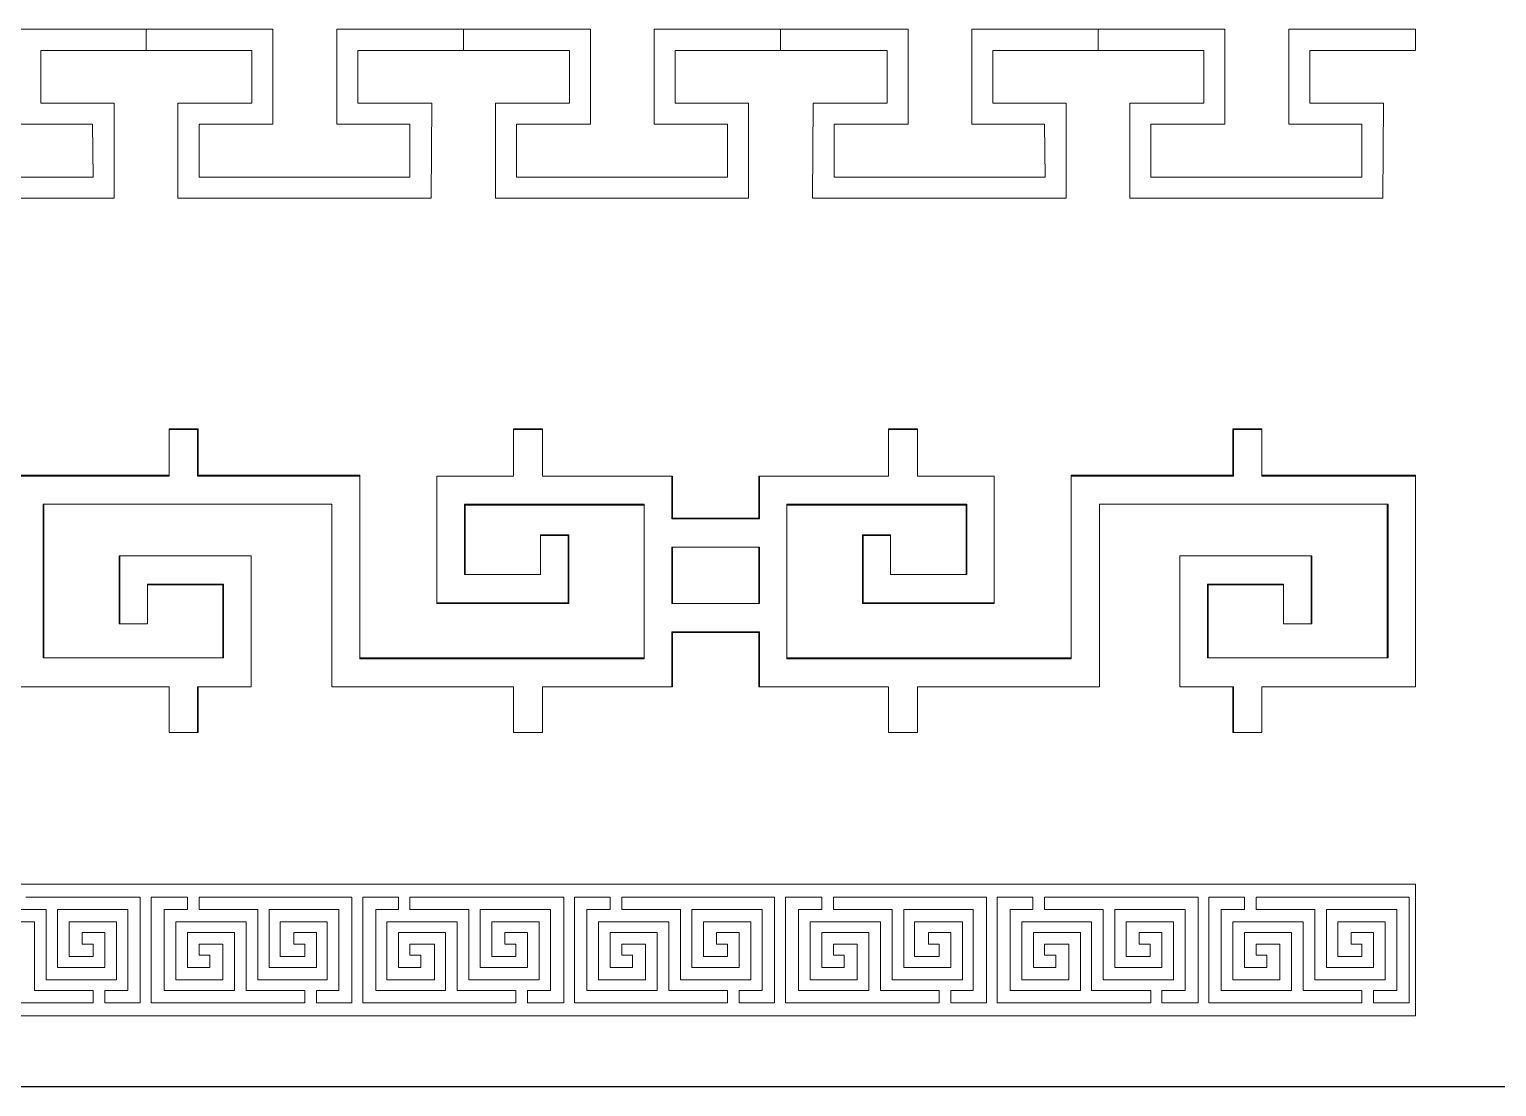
# Model space of a CAD drawing. Extents: x -66030 to 95157, y -13132 to 45879.
# Drawn here: x -48430 to -40525, y 16976 to 22674 of the extents above; entities that cross this region are included whole.
import ezdxf

# ---------------------------------------------------------------- set-up
doc = ezdxf.new("R2010")
doc.units = 0
doc.header["$LTSCALE"] = 100
doc.header["$MEASUREMENT"] = 0
doc.layers.get('0').update_dxf_attribs({"linetype": 'CONTINUOUS'})
doc.layers.add('3', color=11, linetype='CONTINUOUS')

msp = doc.modelspace()

# ---------------------------------------------------------------- linework, layer by layer
at = {"lineweight": 0}
for points in [[(-49512.4, 22674.3), (-48824.9, 22674.3), (-48824.9, 22162.6), (-49223.3, 22162.6), (-49223.3, 21877.4), (-48086.7, 21877.4), (-48090.6, 22162.6), (-48481.2, 22162.6), (-48481.2, 22674.3), (-47801.6, 22674.3), (-47801.6, 22561), (-48367.9, 22561), (-48367.9, 22275.9), (-47973.4, 22275.9), (-47973.4, 21764.2), (-49340.5, 21764.2), (-49336.6, 22275.9), (-48938.2, 22275.9), (-48938.2, 22561), (-49512.4, 22561), (-49512.4, 22674.3)], [(-47801.6, 22674.3), (-47118, 22674.3), (-47118, 22162.6), (-47516.4, 22162.6), (-47516.4, 21877.4), (-46379.8, 21877.4), (-46379.8, 22162.6), (-46774.3, 22162.6), (-46774.3, 22674.3), (-46090.8, 22674.3), (-46090.8, 22561), (-46661, 22561), (-46661, 22275.9), (-46262.6, 22275.9), (-46266.5, 21764.2), (-47629.7, 21764.2), (-47629.7, 22275.9), (-47231.3, 22275.9), (-47231.3, 22561), (-47801.6, 22561), (-47801.6, 22674.3)], [(-46090.8, 22674.3), (-45407.2, 22674.3), (-45407.2, 22162.6), (-45805.6, 22162.6), (-45805.6, 21877.4), (-44669, 21877.4), (-44669, 22162.6), (-45063.5, 22162.6), (-45063.5, 22674.3), (-44383.8, 22674.3), (-44383.8, 22561), (-44950.2, 22561), (-44950.2, 22275.9), (-44555.7, 22275.9), (-44555.7, 21764.2), (-45918.9, 21764.2), (-45918.9, 22275.9), (-45520.5, 22275.9), (-45520.5, 22561), (-46090.8, 22561), (-46090.8, 22674.3)], [(-44383.8, 22674.3), (-43696.4, 22674.3), (-43696.4, 22162.6), (-44094.8, 22162.6), (-44094.8, 21877.4), (-42958.2, 21877.4), (-42962.1, 22162.6), (-43352.7, 22162.6), (-43352.7, 22674.3), (-42673, 22674.3), (-42673, 22561), (-43239.4, 22561), (-43239.4, 22275.9), (-42844.9, 22275.9), (-42844.9, 21764.2), (-44212, 21764.2), (-44208.1, 22275.9), (-43809.7, 22275.9), (-43809.7, 22561), (-44383.8, 22561), (-44383.8, 22674.3)], [(-42673, 22674.3), (-41989.5, 22674.3), (-41989.5, 22162.6), (-42387.9, 22162.6), (-42387.9, 21877.4), (-41251.3, 21877.4), (-41251.3, 22162.6), (-41645.8, 22162.6), (-41645.8, 22674.3), (-40962.2, 22674.3), (-40962.2, 22561), (-41532.5, 22561), (-41532.5, 22275.9), (-41134.1, 22275.9), (-41138, 21764.2), (-42501.2, 21764.2), (-42501.2, 22275.9), (-42102.8, 22275.9), (-42102.8, 22561), (-42673, 22561), (-42673, 22674.3)], [(-47676.6, 20517), (-47676.6, 20517), (-47520.3, 20517), (-47520.3, 20520.9), (-47676.6, 20520.9), (-47676.6, 20517), (-47676.6, 20520.9), (-47676.6, 20520.9), (-47676.6, 20517)], [(-47676.6, 20267), (-47676.6, 20270.9), (-47676.6, 20517), (-47676.6, 20517), (-47676.6, 20270.9), (-47676.6, 20267), (-47676.6, 20267), (-47676.6, 20267), (-47676.6, 20270.9)], [(-47520.3, 20520.9), (-47524.2, 20517), (-47524.2, 20270.9), (-47520.3, 20270.9), (-47520.3, 20517), (-47520.3, 20520.9), (-47520.3, 20517), (-47520.3, 20520.9), (-47520.3, 20520.9)], [(-45821.2, 20517), (-45821.2, 20517), (-45665, 20517), (-45665, 20520.9), (-45821.2, 20520.9), (-45821.2, 20517), (-45821.2, 20520.9), (-45821.2, 20520.9), (-45821.2, 20517)], [(-45821.2, 20267), (-45821.2, 20267), (-45821.2, 20517), (-45821.2, 20517), (-45821.2, 20267), (-45821.2, 20267), (-45821.2, 20267), (-45821.2, 20267), (-45821.2, 20267)], [(-45665, 20520.9), (-45665, 20517), (-45665, 20267), (-45665, 20267), (-45665, 20517), (-45665, 20520.9), (-45665, 20517), (-45665, 20520.9), (-45665, 20520.9)], [(-43801.9, 20517), (-43801.9, 20517), (-43645.6, 20517), (-43645.6, 20520.9), (-43801.9, 20520.9), (-43801.9, 20517), (-43801.9, 20520.9), (-43801.9, 20520.9), (-43801.9, 20517)], [(-43801.9, 20267), (-43801.9, 20267), (-43801.9, 20517), (-43801.9, 20517), (-43801.9, 20267), (-43801.9, 20267), (-43801.9, 20267), (-43801.9, 20267), (-43801.9, 20267)], [(-43645.6, 20520.9), (-43645.6, 20517), (-43645.6, 20267), (-43645.6, 20267), (-43645.6, 20517), (-43645.6, 20520.9), (-43645.6, 20517), (-43645.6, 20520.9), (-43645.6, 20520.9)], [(-41946.5, 20517), (-41946.5, 20517), (-41790.3, 20517), (-41790.3, 20520.9), (-41946.5, 20520.9), (-41946.5, 20517), (-41946.5, 20520.9), (-41946.5, 20520.9), (-41946.5, 20517)], [(-41946.5, 20267), (-41942.6, 20270.9), (-41942.6, 20517), (-41946.5, 20517), (-41946.5, 20270.9), (-41946.5, 20267), (-41946.5, 20267), (-41942.6, 20267), (-41942.6, 20270.9)], [(-41790.3, 20520.9), (-41790.3, 20517), (-41790.3, 20270.9), (-41790.3, 20270.9), (-41790.3, 20517), (-41790.3, 20520.9), (-41790.3, 20517), (-41790.3, 20520.9), (-41790.3, 20520.9)], [(-48504.6, 20270.9), (-48504.6, 20267), (-47676.6, 20267), (-47676.6, 20270.9), (-48504.6, 20270.9), (-48504.6, 20270.9), (-48504.6, 20270.9), (-48504.6, 20270.9), (-48504.6, 20270.9)], [(-47524.2, 20270.9), (-47520.3, 20267), (-46649.3, 20267), (-46649.3, 20270.9), (-47520.3, 20270.9), (-47524.2, 20270.9), (-47524.2, 20270.9), (-47524.2, 20267), (-47520.3, 20267)], [(-46649.3, 20270.9), (-46649.3, 20270.9), (-46649.3, 19282.7), (-46649.3, 19282.7), (-46649.3, 20270.9), (-46649.3, 20270.9), (-46649.3, 20270.9), (-46649.3, 20270.9), (-46649.3, 20270.9)], [(-46235.3, 20267), (-46235.3, 20267), (-45821.2, 20267), (-45821.2, 20267), (-46235.3, 20267), (-46235.3, 20267), (-46235.3, 20267), (-46235.3, 20267), (-46235.3, 20267)], [(-46235.3, 19579.5), (-46235.3, 19579.5), (-46235.3, 20267), (-46235.3, 20267), (-46235.3, 19579.5), (-46235.3, 19579.5), (-46235.3, 19579.5), (-46235.3, 19579.5), (-46235.3, 19579.5)], [(-45665, 20267), (-45665, 20267), (-44965.8, 20267), (-44965.8, 20267), (-45665, 20267), (-45665, 20267), (-45665, 20267), (-45665, 20267), (-45665, 20267)], [(-44965.8, 20267), (-44969.7, 20267), (-44969.7, 20036.5), (-44965.8, 20036.5), (-44965.8, 20267), (-44965.8, 20267), (-44965.8, 20267), (-44965.8, 20267), (-44965.8, 20267)], [(-44501, 20267), (-44501, 20267), (-43801.9, 20267), (-43801.9, 20267), (-44501, 20267), (-44501, 20267), (-44501, 20267), (-44501, 20267), (-44501, 20267)], [(-44501, 20036.5), (-44497.1, 20036.5), (-44497.1, 20095.1), (-44497.1, 20149.8), (-44497.1, 20208.4), (-44497.1, 20267), (-44501, 20267), (-44501, 20208.4), (-44501, 20149.8), (-44501, 20095.1), (-44501, 20036.5), (-44501, 20040.5), (-44501, 20036.5), (-44497.1, 20036.5), (-44497.1, 20036.5)], [(-43645.6, 20267), (-43645.6, 20267), (-43231.6, 20267), (-43231.6, 20267), (-43645.6, 20267), (-43645.6, 20267), (-43645.6, 20267), (-43645.6, 20267), (-43645.6, 20267)], [(-43231.6, 20267), (-43231.6, 20267), (-43231.6, 19579.5), (-43231.6, 19579.5), (-43231.6, 20267), (-43231.6, 20267), (-43231.6, 20267), (-43231.6, 20267), (-43231.6, 20267)], [(-42817.6, 20270.9), (-42817.6, 20267), (-41946.5, 20267), (-41946.5, 20270.9), (-42817.6, 20270.9), (-42817.6, 20270.9), (-42817.6, 20270.9), (-42817.6, 20270.9), (-42817.6, 20270.9)], [(-42817.6, 19282.7), (-42817.6, 19282.7), (-42817.6, 20270.9), (-42817.6, 20270.9), (-42817.6, 19282.7), (-42817.6, 19282.7), (-42817.6, 19282.7), (-42817.6, 19282.7), (-42817.6, 19282.7)], [(-41790.3, 20270.9), (-41790.3, 20267), (-40962.2, 20267), (-40962.2, 20270.9), (-41790.3, 20270.9), (-41790.3, 20270.9), (-41790.3, 20270.9), (-41790.3, 20267), (-41790.3, 20267)], [(-40962.2, 20267), (-40962.2, 20270.9), (-40962.2, 20114.7), (-40962.2, 19974), (-40962.2, 19841.2), (-40962.2, 19708.4), (-40962.2, 19575.6), (-40962.2, 19438.9), (-40962.2, 19290.5), (-40962.2, 19130.4), (-40962.2, 19130.4), (-40962.2, 19290.5), (-40962.2, 19438.9), (-40962.2, 19575.6), (-40962.2, 19708.4), (-40962.2, 19841.2), (-40962.2, 19974), (-40962.2, 20114.7), (-40962.2, 20270.9), (-40962.2, 20270.9), (-40962.2, 20270.9), (-40962.2, 20270.9), (-40962.2, 20270.9)], [(-48352.3, 20114.7), (-48356.2, 20114.7), (-48356.2, 19286.6), (-48352.3, 19286.6), (-48352.3, 20114.7), (-48352.3, 20114.7), (-48352.3, 20114.7), (-48356.2, 20114.7), (-48356.2, 20114.7)], [(-46801.6, 20114.7), (-46801.6, 20114.7), (-48352.3, 20114.7), (-48352.3, 20114.7), (-46801.6, 20114.7), (-46801.6, 20114.7), (-46801.6, 20114.7), (-46801.6, 20114.7), (-46801.6, 20114.7)], [(-46801.6, 19130.4), (-46801.6, 19130.4), (-46801.6, 20114.7), (-46801.6, 20114.7), (-46801.6, 19130.4), (-46801.6, 19130.4), (-46801.6, 19130.4), (-46801.6, 19130.4), (-46801.6, 19130.4)], [(-46082.9, 20114.7), (-46086.8, 20110.8), (-46086.8, 19735.8), (-46082.9, 19735.8), (-46082.9, 20110.8), (-46082.9, 20114.7), (-46082.9, 20114.7), (-46086.8, 20114.7), (-46086.8, 20110.8)], [(-45118.2, 20110.8), (-45118.2, 20114.7), (-46082.9, 20114.7), (-46082.9, 20110.8), (-45118.2, 20110.8), (-45118.2, 20110.8), (-45118.2, 20110.8), (-45118.2, 20114.7), (-45118.2, 20114.7)], [(-45118.2, 19282.7), (-45118.2, 19282.7), (-45118.2, 20110.8), (-45118.2, 20110.8), (-45118.2, 19282.7), (-45118.2, 19282.7), (-45118.2, 19282.7), (-45118.2, 19282.7), (-45118.2, 19282.7)], [(-44348.7, 20114.7), (-44348.7, 20110.8), (-44348.7, 19282.7), (-44348.7, 19282.7), (-44348.7, 20110.8), (-44348.7, 20114.7), (-44348.7, 20114.7), (-44348.7, 20114.7), (-44348.7, 20110.8)], [(-43380, 20110.8), (-43383.9, 20114.7), (-44348.7, 20114.7), (-44348.7, 20110.8), (-43383.9, 20110.8), (-43380, 20110.8), (-43380, 20110.8), (-43380, 20114.7), (-43383.9, 20114.7)], [(-43383.9, 19735.8), (-43380, 19735.8), (-43380, 20110.8), (-43383.9, 20110.8), (-43383.9, 19735.8), (-43383.9, 19735.8), (-43383.9, 19735.8), (-43380, 19735.8), (-43380, 19735.8)], [(-42665.2, 20114.7), (-42665.2, 20114.7), (-42665.2, 19130.4), (-42665.2, 19130.4), (-42665.2, 20114.7), (-42665.2, 20114.7), (-42665.2, 20114.7), (-42665.2, 20114.7), (-42665.2, 20114.7)], [(-41110.6, 20114.7), (-41114.6, 20114.7), (-42665.2, 20114.7), (-42665.2, 20114.7), (-41114.6, 20114.7), (-41110.6, 20114.7), (-41110.6, 20114.7), (-41110.6, 20114.7), (-41114.6, 20114.7)], [(-41114.6, 19286.6), (-41110.6, 19286.6), (-41110.6, 20114.7), (-41114.6, 20114.7), (-41114.6, 19286.6), (-41114.6, 19286.6), (-41114.6, 19286.6), (-41110.6, 19286.6), (-41110.6, 19286.6)], [(-44969.7, 20036.5), (-44965.8, 20036.5), (-44501, 20036.5), (-44501, 20040.5), (-44965.8, 20040.5), (-44969.7, 20036.5), (-44969.7, 20036.5), (-44969.7, 20036.5), (-44965.8, 20036.5)], [(-45676.7, 19946.7), (-45676.7, 19946.7), (-45528.3, 19946.7), (-45528.3, 19950.6), (-45676.7, 19950.6), (-45676.7, 19946.7), (-45676.7, 19950.6), (-45676.7, 19950.6), (-45676.7, 19946.7)], [(-45676.7, 19735.8), (-45676.7, 19735.8), (-45676.7, 19946.7), (-45676.7, 19946.7), (-45676.7, 19735.8), (-45676.7, 19735.8), (-45676.7, 19735.8), (-45676.7, 19735.8), (-45676.7, 19735.8)], [(-45528.3, 19950.6), (-45528.3, 19946.7), (-45528.3, 19579.5), (-45524.4, 19579.5), (-45524.4, 19946.7), (-45528.3, 19950.6), (-45524.4, 19946.7), (-45524.4, 19950.6), (-45528.3, 19950.6)], [(-43942.5, 19946.7), (-43938.6, 19946.7), (-43790.1, 19946.7), (-43790.1, 19950.6), (-43938.6, 19950.6), (-43942.5, 19946.7), (-43938.6, 19950.6), (-43942.5, 19950.6), (-43942.5, 19946.7)], [(-43938.6, 19579.5), (-43938.6, 19579.5), (-43938.6, 19946.7), (-43942.5, 19946.7), (-43942.5, 19579.5), (-43938.6, 19579.5), (-43942.5, 19579.5), (-43942.5, 19579.5), (-43938.6, 19579.5)], [(-43790.1, 19950.6), (-43790.1, 19946.7), (-43790.1, 19735.8), (-43790.1, 19735.8), (-43790.1, 19946.7), (-43790.1, 19950.6), (-43790.1, 19946.7), (-43790.1, 19950.6), (-43790.1, 19950.6)], [(-44965.8, 19884.2), (-44969.7, 19884.2), (-44969.7, 19579.5), (-44965.8, 19579.5), (-44965.8, 19884.2), (-44965.8, 19884.2), (-44965.8, 19884.2), (-44969.7, 19884.2), (-44969.7, 19884.2)], [(-44497.1, 19884.2), (-44501, 19884.2), (-44965.8, 19884.2), (-44965.8, 19884.2), (-44501, 19884.2), (-44497.1, 19884.2), (-44497.1, 19884.2), (-44497.1, 19884.2), (-44501, 19884.2)], [(-44501, 19579.5), (-44497.1, 19579.5), (-44497.1, 19653.8), (-44497.1, 19731.9), (-44497.1, 19806.1), (-44497.1, 19884.2), (-44501, 19884.2), (-44501, 19806.1), (-44501, 19731.9), (-44501, 19653.8), (-44501, 19579.5), (-44501, 19579.5), (-44501, 19579.5), (-44497.1, 19579.5), (-44497.1, 19579.5)], [(-47946.1, 19837.3), (-47946.1, 19837.3), (-47235.2, 19837.3), (-47235.2, 19837.3), (-47946.1, 19837.3), (-47946.1, 19837.3), (-47946.1, 19837.3), (-47946.1, 19837.3), (-47946.1, 19837.3)], [(-47946.1, 19470.2), (-47942.2, 19470.2), (-47942.2, 19837.3), (-47946.1, 19837.3), (-47946.1, 19470.2), (-47946.1, 19470.2), (-47946.1, 19470.2), (-47946.1, 19470.2), (-47946.1, 19470.2)], [(-47235.2, 19837.3), (-47235.2, 19837.3), (-47235.2, 19130.4), (-47235.2, 19130.4), (-47235.2, 19837.3), (-47235.2, 19837.3), (-47235.2, 19837.3), (-47235.2, 19837.3), (-47235.2, 19837.3)], [(-42231.7, 19837.3), (-42231.7, 19837.3), (-41520.8, 19837.3), (-41520.8, 19837.3), (-42231.7, 19837.3), (-42231.7, 19837.3), (-42231.7, 19837.3), (-42231.7, 19837.3), (-42231.7, 19837.3)], [(-42231.7, 19130.4), (-42231.7, 19130.4), (-42231.7, 19837.3), (-42231.7, 19837.3), (-42231.7, 19130.4), (-42231.7, 19130.4), (-42231.7, 19130.4), (-42231.7, 19130.4), (-42231.7, 19130.4)], [(-41520.8, 19837.3), (-41524.7, 19837.3), (-41524.7, 19470.2), (-41520.8, 19470.2), (-41520.8, 19837.3), (-41520.8, 19837.3), (-41520.8, 19837.3), (-41520.8, 19837.3), (-41520.8, 19837.3)], [(-47793.8, 19685), (-47793.8, 19681.1), (-47793.8, 19470.2), (-47793.8, 19470.2), (-47793.8, 19681.1), (-47793.8, 19685), (-47793.8, 19685), (-47793.8, 19685), (-47793.8, 19681.1)], [(-47383.6, 19681.1), (-47387.5, 19685), (-47793.8, 19685), (-47793.8, 19681.1), (-47387.5, 19681.1), (-47383.6, 19681.1), (-47383.6, 19681.1), (-47383.6, 19685), (-47387.5, 19685)], [(-46086.8, 19735.8), (-46082.9, 19735.8), (-45676.7, 19735.8), (-45676.7, 19735.8), (-46082.9, 19735.8), (-46086.8, 19735.8), (-46086.8, 19735.8), (-46086.8, 19735.8), (-46082.9, 19735.8)], [(-43790.1, 19735.8), (-43790.1, 19735.8), (-43383.9, 19735.8), (-43383.9, 19735.8), (-43790.1, 19735.8), (-43790.1, 19735.8), (-43790.1, 19735.8), (-43790.1, 19735.8), (-43790.1, 19735.8)], [(-42079.3, 19685), (-42083.2, 19681.1), (-42083.2, 19286.6), (-42079.3, 19286.6), (-42079.3, 19681.1), (-42079.3, 19685), (-42079.3, 19685), (-42083.2, 19685), (-42083.2, 19681.1)], [(-41673.1, 19681.1), (-41673.1, 19685), (-42079.3, 19685), (-42079.3, 19681.1), (-41673.1, 19681.1), (-41673.1, 19681.1), (-41673.1, 19681.1), (-41673.1, 19685), (-41673.1, 19685)], [(-47387.5, 19286.6), (-47383.6, 19286.6), (-47383.6, 19681.1), (-47387.5, 19681.1), (-47387.5, 19286.6), (-47387.5, 19286.6), (-47387.5, 19286.6), (-47383.6, 19286.6), (-47383.6, 19286.6)], [(-41673.1, 19470.2), (-41673.1, 19470.2), (-41673.1, 19681.1), (-41673.1, 19681.1), (-41673.1, 19470.2), (-41673.1, 19470.2), (-41673.1, 19470.2), (-41673.1, 19470.2), (-41673.1, 19470.2)], [(-45524.4, 19579.5), (-45528.3, 19583.5), (-46235.3, 19583.5), (-46235.3, 19579.5), (-45528.3, 19579.5), (-45524.4, 19579.5), (-45528.3, 19579.5), (-45524.4, 19579.5), (-45524.4, 19579.5)], [(-44969.7, 19579.5), (-44965.8, 19579.5), (-44501, 19579.5), (-44501, 19579.5), (-44965.8, 19579.5), (-44969.7, 19579.5), (-44969.7, 19579.5), (-44969.7, 19579.5), (-44965.8, 19579.5)], [(-43231.6, 19579.5), (-43231.6, 19583.5), (-43938.6, 19583.5), (-43938.6, 19579.5), (-43231.6, 19579.5), (-43231.6, 19579.5), (-43231.6, 19579.5), (-43231.6, 19579.5), (-43231.6, 19579.5)], [(-47793.8, 19470.2), (-47793.8, 19470.2), (-47946.1, 19470.2), (-47946.1, 19470.2), (-47793.8, 19470.2), (-47793.8, 19470.2), (-47793.8, 19470.2), (-47793.8, 19470.2), (-47793.8, 19470.2)], [(-41520.8, 19470.2), (-41520.8, 19470.2), (-41673.1, 19470.2), (-41673.1, 19470.2), (-41520.8, 19470.2), (-41520.8, 19470.2), (-41520.8, 19470.2), (-41520.8, 19470.2), (-41520.8, 19470.2)], [(-44965.8, 19427.2), (-44969.7, 19423.3), (-44969.7, 19130.4), (-44965.8, 19130.4), (-44965.8, 19423.3), (-44965.8, 19427.2), (-44965.8, 19427.2), (-44969.7, 19427.2), (-44969.7, 19423.3)], [(-44497.1, 19423.3), (-44501, 19427.2), (-44965.8, 19427.2), (-44965.8, 19423.3), (-44501, 19423.3), (-44497.1, 19423.3), (-44497.1, 19423.3), (-44497.1, 19427.2), (-44501, 19427.2)], [(-44501, 19130.4), (-44497.1, 19130.4), (-44497.1, 19204.6), (-44497.1, 19282.7), (-44497.1, 19353), (-44497.1, 19423.3), (-44501, 19423.3), (-44501, 19353), (-44501, 19282.7), (-44501, 19204.6), (-44501, 19130.4), (-44501, 19130.4), (-44501, 19130.4), (-44501, 19130.4), (-44501, 19130.4)], [(-48356.2, 19286.6), (-48352.3, 19286.6), (-47387.5, 19286.6), (-47387.5, 19286.6), (-48352.3, 19286.6), (-48356.2, 19286.6), (-48356.2, 19286.6), (-48356.2, 19286.6), (-48352.3, 19286.6)], [(-46649.3, 19282.7), (-46649.3, 19282.7), (-45118.2, 19282.7), (-45118.2, 19286.6), (-46649.3, 19286.6), (-46649.3, 19282.7), (-46649.3, 19282.7), (-46649.3, 19282.7), (-46649.3, 19282.7)], [(-44348.7, 19282.7), (-44348.7, 19282.7), (-42817.6, 19282.7), (-42817.6, 19286.6), (-44348.7, 19286.6), (-44348.7, 19282.7), (-44348.7, 19282.7), (-44348.7, 19282.7), (-44348.7, 19282.7)], [(-42083.2, 19286.6), (-42079.3, 19286.6), (-41114.6, 19286.6), (-41114.6, 19286.6), (-42079.3, 19286.6), (-42083.2, 19286.6), (-42083.2, 19286.6), (-42083.2, 19286.6), (-42079.3, 19286.6)], [(-47676.6, 19130.4), (-47676.6, 19130.4), (-48504.6, 19130.4), (-48504.6, 19130.4), (-47676.6, 19130.4), (-47676.6, 19130.4), (-47676.6, 19130.4), (-47676.6, 19130.4), (-47676.6, 19130.4)], [(-47676.6, 18884.3), (-47676.6, 18884.3), (-47676.6, 19130.4), (-47676.6, 19130.4), (-47676.6, 18884.3), (-47676.6, 18884.3), (-47676.6, 18884.3), (-47676.6, 18884.3), (-47676.6, 18884.3)], [(-47520.3, 19130.4), (-47524.2, 19130.4), (-47524.2, 18903.8), (-47520.3, 18903.8), (-47520.3, 19130.4), (-47520.3, 19130.4), (-47520.3, 19130.4), (-47524.2, 19130.4), (-47524.2, 19130.4)], [(-47235.2, 19130.4), (-47235.2, 19130.4), (-47520.3, 19130.4), (-47520.3, 19130.4), (-47235.2, 19130.4), (-47235.2, 19130.4), (-47235.2, 19130.4), (-47235.2, 19130.4), (-47235.2, 19130.4)], [(-45821.2, 19130.4), (-45821.2, 19130.4), (-46801.6, 19130.4), (-46801.6, 19130.4), (-45821.2, 19130.4), (-45821.2, 19130.4), (-45821.2, 19130.4), (-45821.2, 19130.4), (-45821.2, 19130.4)], [(-45821.2, 18884.3), (-45821.2, 18884.3), (-45821.2, 19130.4), (-45821.2, 19130.4), (-45821.2, 18884.3), (-45821.2, 18884.3), (-45821.2, 18884.3), (-45821.2, 18884.3), (-45821.2, 18884.3)], [(-45665, 19130.4), (-45665, 19130.4), (-45665, 18884.3), (-45665, 18884.3), (-45665, 19130.4), (-45665, 19130.4), (-45665, 19130.4), (-45665, 19130.4), (-45665, 19130.4)], [(-44965.8, 19130.4), (-44965.8, 19130.4), (-45665, 19130.4), (-45665, 19130.4), (-44965.8, 19130.4), (-44965.8, 19130.4), (-44965.8, 19130.4), (-44965.8, 19130.4), (-44965.8, 19130.4)], [(-43801.9, 19130.4), (-43801.9, 19130.4), (-44501, 19130.4), (-44501, 19130.4), (-43801.9, 19130.4), (-43801.9, 19130.4), (-43801.9, 19130.4), (-43801.9, 19130.4), (-43801.9, 19130.4)], [(-43801.9, 18884.3), (-43801.9, 18884.3), (-43801.9, 19130.4), (-43801.9, 19130.4), (-43801.9, 18884.3), (-43801.9, 18884.3), (-43801.9, 18884.3), (-43801.9, 18884.3), (-43801.9, 18884.3)], [(-43645.6, 19130.4), (-43645.6, 19130.4), (-43645.6, 18884.3), (-43645.6, 18884.3), (-43645.6, 19130.4), (-43645.6, 19130.4), (-43645.6, 19130.4), (-43645.6, 19130.4), (-43645.6, 19130.4)], [(-42665.2, 19130.4), (-42665.2, 19130.4), (-43645.6, 19130.4), (-43645.6, 19130.4), (-42665.2, 19130.4), (-42665.2, 19130.4), (-42665.2, 19130.4), (-42665.2, 19130.4), (-42665.2, 19130.4)], [(-41942.6, 19130.4), (-41946.5, 19130.4), (-42231.7, 19130.4), (-42231.7, 19130.4), (-41946.5, 19130.4), (-41942.6, 19130.4), (-41942.6, 19130.4), (-41942.6, 19130.4), (-41946.5, 19130.4)], [(-41946.5, 18903.8), (-41942.6, 18903.8), (-41942.6, 19130.4), (-41946.5, 19130.4), (-41946.5, 18903.8), (-41946.5, 18903.8), (-41946.5, 18903.8), (-41946.5, 18903.8), (-41946.5, 18903.8)], [(-41790.3, 19130.4), (-41790.3, 19130.4), (-41790.3, 18884.3), (-41790.3, 18884.3), (-41790.3, 19130.4), (-41790.3, 19130.4), (-41790.3, 19130.4), (-41790.3, 19130.4), (-41790.3, 19130.4)], [(-40962.2, 19130.4), (-40962.2, 19130.4), (-41790.3, 19130.4), (-41790.3, 19130.4), (-40962.2, 19130.4), (-40962.2, 19130.4), (-40962.2, 19130.4), (-40962.2, 19130.4), (-40962.2, 19130.4)], [(-47520.3, 18903.8), (-47524.2, 18903.8), (-47524.2, 18884.3), (-47520.3, 18884.3), (-47520.3, 18903.8), (-47520.3, 18903.8), (-47524.2, 18903.8), (-47524.2, 18903.8), (-47524.2, 18903.8)], [(-47520.3, 18903.8), (-47520.3, 18903.8), (-47520.3, 18903.8), (-47520.3, 18903.8), (-47520.3, 18903.8), (-47520.3, 18903.8), (-47524.2, 18903.8), (-47524.2, 18903.8), (-47524.2, 18903.8)], [(-41942.6, 18903.8), (-41946.5, 18903.8), (-41946.5, 18903.8), (-41946.5, 18903.8), (-41946.5, 18903.8), (-41942.6, 18903.8), (-41942.6, 18903.8), (-41942.6, 18903.8), (-41946.5, 18903.8)], [(-41946.5, 18884.3), (-41942.6, 18884.3), (-41942.6, 18903.8), (-41946.5, 18903.8), (-41946.5, 18884.3), (-41946.5, 18884.3), (-41946.5, 18884.3), (-41946.5, 18884.3), (-41946.5, 18884.3)], [(-47520.3, 18884.3), (-47520.3, 18884.3), (-47676.6, 18884.3), (-47676.6, 18884.3), (-47520.3, 18884.3), (-47520.3, 18884.3), (-47520.3, 18884.3), (-47520.3, 18884.3), (-47520.3, 18884.3)], [(-45665, 18884.3), (-45665, 18884.3), (-45821.2, 18884.3), (-45821.2, 18884.3), (-45665, 18884.3), (-45665, 18884.3), (-45665, 18884.3), (-45665, 18884.3), (-45665, 18884.3)], [(-43645.6, 18884.3), (-43645.6, 18884.3), (-43801.9, 18884.3), (-43801.9, 18884.3), (-43645.6, 18884.3), (-43645.6, 18884.3), (-43645.6, 18884.3), (-43645.6, 18884.3), (-43645.6, 18884.3)], [(-41790.3, 18884.3), (-41790.3, 18884.3), (-41946.5, 18884.3), (-41946.5, 18884.3), (-41790.3, 18884.3), (-41790.3, 18884.3), (-41790.3, 18884.3), (-41790.3, 18884.3), (-41790.3, 18884.3)], [(-46946.2, 17427.4), (-46946.2, 17458.6), (-46946.2, 17493.8), (-46946.2, 17493.8), (-46946.2, 17493.8), (-47024.3, 17493.8), (-47102.4, 17493.8), (-47184.4, 17493.8), (-47262.5, 17493.8), (-47262.5, 17587.5), (-47262.5, 17677.3), (-47262.5, 17771.1), (-47262.5, 17864.8), (-47360.2, 17864.8), (-47453.9, 17864.8), (-47547.7, 17864.8), (-47641.4, 17864.8), (-47641.4, 17786.7), (-47641.4, 17708.6), (-47641.4, 17630.5), (-47641.4, 17552.3), (-47578.9, 17552.3), (-47516.4, 17552.3), (-47450, 17552.3), (-47387.5, 17552.3), (-47387.5, 17599.2), (-47387.5, 17650), (-47387.5, 17696.9), (-47387.5, 17743.7), (-47418.8, 17743.7), (-47453.9, 17743.7), (-47485.2, 17743.7), (-47516.4, 17743.7), (-47516.4, 17716.4), (-47516.4, 17685.2), (-47489.1, 17685.2), (-47457.8, 17685.2), (-47457.8, 17650), (-47457.8, 17618.8), (-47489.1, 17618.8), (-47520.3, 17618.8), (-47551.6, 17618.8), (-47578.9, 17618.8), (-47578.9, 17665.6), (-47578.9, 17712.5), (-47578.9, 17759.4), (-47578.9, 17806.2), (-47516.4, 17806.2), (-47453.9, 17806.2), (-47391.4, 17806.2), (-47325, 17806.2), (-47325, 17728.1), (-47325, 17650), (-47325, 17571.9), (-47325, 17493.8), (-47418.8, 17493.8), (-47516.4, 17493.8), (-47610.2, 17493.8), (-47703.9, 17493.8), (-47703.9, 17603.1), (-47703.9, 17712.5), (-47703.9, 17821.9), (-47703.9, 17931.2), (-47672.7, 17931.2), (-47641.4, 17931.2), (-47610.2, 17931.2), (-47578.9, 17931.2), (-47578.9, 17962.5), (-47578.9, 17997.6), (-47629.7, 17997.6), (-47676.6, 17997.6), (-47723.4, 17997.6), (-47774.2, 17997.6), (-47774.2, 17853.1), (-47774.2, 17712.5), (-47774.2, 17568), (-47774.2, 17427.4), (-47668.8, 17427.4), (-47567.2, 17427.4), (-47461.7, 17427.4), (-47360.2, 17427.4), (-47258.6, 17427.4), (-47153.2, 17427.4), (-47051.6, 17427.4), (-46946.2, 17427.4)], [(-46883.7, 17493.8), (-46883.7, 17458.6), (-46883.7, 17427.4), (-46836.8, 17427.4), (-46789.9, 17427.4), (-46739.1, 17427.4), (-46692.3, 17427.4), (-46692.3, 17568), (-46692.3, 17712.5), (-46692.3, 17853.1), (-46692.3, 17997.6), (-46793.8, 17997.6), (-46899.3, 17997.6), (-47000.8, 17997.6), (-47106.3, 17997.6), (-47207.9, 17997.6), (-47313.3, 17997.6), (-47414.9, 17997.6), (-47516.4, 17997.6), (-47516.4, 17962.5), (-47516.4, 17931.2), (-47438.3, 17931.2), (-47360.2, 17931.2), (-47282.1, 17931.2), (-47200, 17931.2), (-47200, 17833.6), (-47200, 17739.8), (-47200, 17646.1), (-47200, 17552.3), (-47106.3, 17552.3), (-47012.6, 17552.3), (-46918.8, 17552.3), (-46825.1, 17552.3), (-46825.1, 17630.5), (-46825.1, 17708.6), (-46825.1, 17786.7), (-46825.1, 17864.8), (-46887.6, 17864.8), (-46950.1, 17864.8), (-47012.6, 17864.8), (-47079, 17864.8), (-47079, 17818), (-47079, 17771.1), (-47079, 17724.2), (-47079, 17677.3), (-47043.8, 17677.3), (-47012.6, 17677.3), (-46981.3, 17677.3), (-46946.2, 17677.3), (-46946.2, 17712.5), (-46946.2, 17743.7), (-46977.4, 17743.7), (-47004.8, 17743.7), (-47004.8, 17775), (-47004.8, 17806.2), (-46977.4, 17806.2), (-46946.2, 17806.2), (-46914.9, 17806.2), (-46883.7, 17806.2), (-46883.7, 17759.4), (-46883.7, 17712.5), (-46883.7, 17665.6), (-46883.7, 17618.8), (-46950.1, 17618.8), (-47012.6, 17618.8), (-47075.1, 17618.8), (-47137.6, 17618.8), (-47137.6, 17696.9), (-47137.6, 17775), (-47137.6, 17853.1), (-47137.6, 17931.2), (-47043.8, 17931.2), (-46950.1, 17931.2), (-46856.3, 17931.2), (-46762.6, 17931.2), (-46762.6, 17821.9), (-46762.6, 17712.5), (-46762.6, 17603.1), (-46762.6, 17493.8), (-46793.8, 17493.8), (-46825.1, 17493.8), (-46856.3, 17493.8), (-46883.7, 17493.8)], [(-45809.5, 17427.4), (-45809.5, 17458.6), (-45809.5, 17493.8), (-45809.5, 17493.8), (-45809.5, 17493.8), (-45887.6, 17493.8), (-45965.8, 17493.8), (-46043.9, 17493.8), (-46125.9, 17493.8), (-46125.9, 17587.5), (-46125.9, 17677.3), (-46125.9, 17771.1), (-46125.9, 17864.8), (-46219.7, 17864.8), (-46313.4, 17864.8), (-46407.1, 17864.8), (-46504.8, 17864.8), (-46504.8, 17786.7), (-46504.8, 17708.6), (-46504.8, 17630.5), (-46504.8, 17552.3), (-46438.4, 17552.3), (-46375.9, 17552.3), (-46313.4, 17552.3), (-46247, 17552.3), (-46247, 17599.2), (-46247, 17650), (-46247, 17696.9), (-46247, 17743.7), (-46282.1, 17743.7), (-46313.4, 17743.7), (-46344.6, 17743.7), (-46379.8, 17743.7), (-46379.8, 17716.4), (-46379.8, 17685.2), (-46348.5, 17685.2), (-46321.2, 17685.2), (-46321.2, 17650), (-46321.2, 17618.8), (-46348.5, 17618.8), (-46379.8, 17618.8), (-46411, 17618.8), (-46442.3, 17618.8), (-46442.3, 17665.6), (-46442.3, 17712.5), (-46442.3, 17759.4), (-46442.3, 17806.2), (-46375.9, 17806.2), (-46313.4, 17806.2), (-46250.9, 17806.2), (-46188.4, 17806.2), (-46188.4, 17728.1), (-46188.4, 17650), (-46188.4, 17571.9), (-46188.4, 17493.8), (-46282.1, 17493.8), (-46375.9, 17493.8), (-46469.6, 17493.8), (-46563.4, 17493.8), (-46563.4, 17603.1), (-46563.4, 17712.5), (-46563.4, 17821.9), (-46563.4, 17931.2), (-46532.1, 17931.2), (-46504.8, 17931.2), (-46473.5, 17931.2), (-46442.3, 17931.2), (-46442.3, 17962.5), (-46442.3, 17997.6), (-46489.2, 17997.6), (-46536, 17997.6), (-46586.8, 17997.6), (-46633.7, 17997.6), (-46633.7, 17853.1), (-46633.7, 17712.5), (-46633.7, 17568), (-46633.7, 17427.4), (-46532.1, 17427.4), (-46426.7, 17427.4), (-46325.1, 17427.4), (-46219.7, 17427.4), (-46118.1, 17427.4), (-46012.6, 17427.4), (-45911.1, 17427.4), (-45809.5, 17427.4)], [(-45747, 17493.8), (-45747, 17458.6), (-45747, 17427.4), (-45696.3, 17427.4), (-45649.4, 17427.4), (-45602.5, 17427.4), (-45551.7, 17427.4), (-45551.7, 17568), (-45551.7, 17712.5), (-45551.7, 17853.1), (-45551.7, 17997.6), (-45657.2, 17997.6), (-45758.7, 17997.6), (-45864.2, 17997.6), (-45965.8, 17997.6), (-46067.3, 17997.6), (-46172.8, 17997.6), (-46274.3, 17997.6), (-46379.8, 17997.6), (-46379.8, 17962.5), (-46379.8, 17931.2), (-46297.8, 17931.2), (-46219.7, 17931.2), (-46141.5, 17931.2), (-46063.4, 17931.2), (-46063.4, 17833.6), (-46063.4, 17739.8), (-46063.4, 17646.1), (-46063.4, 17552.3), (-45969.7, 17552.3), (-45872, 17552.3), (-45778.3, 17552.3), (-45684.5, 17552.3), (-45684.5, 17630.5), (-45684.5, 17708.6), (-45684.5, 17786.7), (-45684.5, 17864.8), (-45747, 17864.8), (-45809.5, 17864.8), (-45875.9, 17864.8), (-45938.4, 17864.8), (-45938.4, 17818), (-45938.4, 17771.1), (-45938.4, 17724.2), (-45938.4, 17677.3), (-45907.2, 17677.3), (-45872, 17677.3), (-45840.8, 17677.3), (-45809.5, 17677.3), (-45809.5, 17712.5), (-45809.5, 17743.7), (-45836.9, 17743.7), (-45868.1, 17743.7), (-45868.1, 17775), (-45868.1, 17806.2), (-45836.9, 17806.2), (-45805.6, 17806.2), (-45778.3, 17806.2), (-45747, 17806.2), (-45747, 17759.4), (-45747, 17712.5), (-45747, 17665.6), (-45747, 17618.8), (-45809.5, 17618.8), (-45872, 17618.8), (-45938.4, 17618.8), (-46000.9, 17618.8), (-46000.9, 17696.9), (-46000.9, 17775), (-46000.9, 17853.1), (-46000.9, 17931.2), (-45907.2, 17931.2), (-45809.5, 17931.2), (-45715.8, 17931.2), (-45622, 17931.2), (-45622, 17821.9), (-45622, 17712.5), (-45622, 17603.1), (-45622, 17493.8), (-45653.3, 17493.8), (-45684.5, 17493.8), (-45715.8, 17493.8), (-45747, 17493.8)], [(-44669, 17427.4), (-44669, 17458.6), (-44669, 17493.8), (-44669, 17493.8), (-44669, 17493.8), (-44747.1, 17493.8), (-44825.2, 17493.8), (-44903.3, 17493.8), (-44985.4, 17493.8), (-44985.4, 17587.5), (-44985.4, 17677.3), (-44985.4, 17771.1), (-44985.4, 17864.8), (-45079.1, 17864.8), (-45172.9, 17864.8), (-45270.5, 17864.8), (-45364.2, 17864.8), (-45364.2, 17786.7), (-45364.2, 17708.6), (-45364.2, 17630.5), (-45364.2, 17552.3), (-45301.7, 17552.3), (-45235.3, 17552.3), (-45172.9, 17552.3), (-45110.4, 17552.3), (-45110.4, 17599.2), (-45110.4, 17650), (-45110.4, 17696.9), (-45110.4, 17743.7), (-45141.6, 17743.7), (-45172.9, 17743.7), (-45208, 17743.7), (-45239.3, 17743.7), (-45239.3, 17716.4), (-45239.3, 17685.2), (-45208, 17685.2), (-45180.7, 17685.2), (-45180.7, 17650), (-45180.7, 17618.8), (-45211.9, 17618.8), (-45239.3, 17618.8), (-45270.5, 17618.8), (-45301.7, 17618.8), (-45301.7, 17665.6), (-45301.7, 17712.5), (-45301.7, 17759.4), (-45301.7, 17806.2), (-45239.3, 17806.2), (-45172.9, 17806.2), (-45110.4, 17806.2), (-45047.9, 17806.2), (-45047.9, 17728.1), (-45047.9, 17650), (-45047.9, 17571.9), (-45047.9, 17493.8), (-45141.6, 17493.8), (-45235.3, 17493.8), (-45329.1, 17493.8), (-45426.7, 17493.8), (-45426.7, 17603.1), (-45426.7, 17712.5), (-45426.7, 17821.9), (-45426.7, 17931.2), (-45395.5, 17931.2), (-45364.2, 17931.2), (-45333, 17931.2), (-45301.7, 17931.2), (-45301.7, 17962.5), (-45301.7, 17997.6), (-45348.6, 17997.6), (-45399.4, 17997.6), (-45446.3, 17997.6), (-45493.1, 17997.6), (-45493.1, 17853.1), (-45493.1, 17712.5), (-45493.1, 17568), (-45493.1, 17427.4), (-45391.6, 17427.4), (-45286.1, 17427.4), (-45184.6, 17427.4), (-45083, 17427.4), (-44977.6, 17427.4), (-44876, 17427.4), (-44770.5, 17427.4), (-44669, 17427.4)], [(-44606.5, 17493.8), (-44606.5, 17458.6), (-44606.5, 17427.4), (-44559.6, 17427.4), (-44508.8, 17427.4), (-44462, 17427.4), (-44415.1, 17427.4), (-44415.1, 17568), (-44415.1, 17712.5), (-44415.1, 17853.1), (-44415.1, 17997.6), (-44516.6, 17997.6), (-44622.1, 17997.6), (-44723.7, 17997.6), (-44825.2, 17997.6), (-44930.7, 17997.6), (-45032.2, 17997.6), (-45137.7, 17997.6), (-45239.3, 17997.6), (-45239.3, 17962.5), (-45239.3, 17931.2), (-45161.1, 17931.2), (-45083, 17931.2), (-45001, 17931.2), (-44922.9, 17931.2), (-44922.9, 17833.6), (-44922.9, 17739.8), (-44922.9, 17646.1), (-44922.9, 17552.3), (-44829.1, 17552.3), (-44735.4, 17552.3), (-44637.7, 17552.3), (-44544, 17552.3), (-44544, 17630.5), (-44544, 17708.6), (-44544, 17786.7), (-44544, 17864.8), (-44606.5, 17864.8), (-44672.9, 17864.8), (-44735.4, 17864.8), (-44797.9, 17864.8), (-44797.9, 17818), (-44797.9, 17771.1), (-44797.9, 17724.2), (-44797.9, 17677.3), (-44766.6, 17677.3), (-44735.4, 17677.3), (-44700.2, 17677.3), (-44669, 17677.3), (-44669, 17712.5), (-44669, 17743.7), (-44700.2, 17743.7), (-44727.6, 17743.7), (-44727.6, 17775), (-44727.6, 17806.2), (-44696.3, 17806.2), (-44669, 17806.2), (-44637.7, 17806.2), (-44606.5, 17806.2), (-44606.5, 17759.4), (-44606.5, 17712.5), (-44606.5, 17665.6), (-44606.5, 17618.8), (-44669, 17618.8), (-44735.4, 17618.8), (-44797.9, 17618.8), (-44860.4, 17618.8), (-44860.4, 17696.9), (-44860.4, 17775), (-44860.4, 17853.1), (-44860.4, 17931.2), (-44766.6, 17931.2), (-44672.9, 17931.2), (-44575.2, 17931.2), (-44481.5, 17931.2), (-44481.5, 17821.9), (-44481.5, 17712.5), (-44481.5, 17603.1), (-44481.5, 17493.8), (-44512.7, 17493.8), (-44544, 17493.8), (-44575.2, 17493.8), (-44606.5, 17493.8)], [(-43528.4, 17427.4), (-43528.4, 17458.6), (-43528.4, 17493.8), (-43528.4, 17493.8), (-43528.4, 17493.8), (-43606.6, 17493.8), (-43684.7, 17493.8), (-43766.7, 17493.8), (-43844.8, 17493.8), (-43844.8, 17587.5), (-43844.8, 17677.3), (-43844.8, 17771.1), (-43844.8, 17864.8), (-43938.6, 17864.8), (-44036.2, 17864.8), (-44130, 17864.8), (-44223.7, 17864.8), (-44223.7, 17786.7), (-44223.7, 17708.6), (-44223.7, 17630.5), (-44223.7, 17552.3), (-44161.2, 17552.3), (-44098.7, 17552.3), (-44032.3, 17552.3), (-43969.8, 17552.3), (-43969.8, 17599.2), (-43969.8, 17650), (-43969.8, 17696.9), (-43969.8, 17743.7), (-44001.1, 17743.7), (-44036.2, 17743.7), (-44067.5, 17743.7), (-44098.7, 17743.7), (-44098.7, 17716.4), (-44098.7, 17685.2), (-44071.4, 17685.2), (-44040.1, 17685.2), (-44040.1, 17650), (-44040.1, 17618.8), (-44071.4, 17618.8), (-44102.6, 17618.8), (-44130, 17618.8), (-44161.2, 17618.8), (-44161.2, 17665.6), (-44161.2, 17712.5), (-44161.2, 17759.4), (-44161.2, 17806.2), (-44098.7, 17806.2), (-44036.2, 17806.2), (-43969.8, 17806.2), (-43907.3, 17806.2), (-43907.3, 17728.1), (-43907.3, 17650), (-43907.3, 17571.9), (-43907.3, 17493.8), (-44001.1, 17493.8), (-44098.7, 17493.8), (-44192.5, 17493.8), (-44286.2, 17493.8), (-44286.2, 17603.1), (-44286.2, 17712.5), (-44286.2, 17821.9), (-44286.2, 17931.2), (-44254.9, 17931.2), (-44223.7, 17931.2), (-44192.5, 17931.2), (-44161.2, 17931.2), (-44161.2, 17962.5), (-44161.2, 17997.6), (-44212, 17997.6), (-44258.9, 17997.6), (-44305.7, 17997.6), (-44356.5, 17997.6), (-44356.5, 17853.1), (-44356.5, 17712.5), (-44356.5, 17568), (-44356.5, 17427.4), (-44251, 17427.4), (-44149.5, 17427.4), (-44044, 17427.4), (-43942.5, 17427.4), (-43837, 17427.4), (-43735.5, 17427.4), (-43633.9, 17427.4), (-43528.4, 17427.4)], [(-43465.9, 17493.8), (-43465.9, 17458.6), (-43465.9, 17427.4), (-43419.1, 17427.4), (-43372.2, 17427.4), (-43321.4, 17427.4), (-43274.6, 17427.4), (-43274.6, 17568), (-43274.6, 17712.5), (-43274.6, 17853.1), (-43274.6, 17997.6), (-43376.1, 17997.6), (-43481.6, 17997.6), (-43583.1, 17997.6), (-43688.6, 17997.6), (-43790.1, 17997.6), (-43891.7, 17997.6), (-43997.2, 17997.6), (-44098.7, 17997.6), (-44098.7, 17962.5), (-44098.7, 17931.2), (-44020.6, 17931.2), (-43942.5, 17931.2), (-43864.4, 17931.2), (-43782.3, 17931.2), (-43782.3, 17833.6), (-43782.3, 17739.8), (-43782.3, 17646.1), (-43782.3, 17552.3), (-43688.6, 17552.3), (-43594.8, 17552.3), (-43501.1, 17552.3), (-43403.4, 17552.3), (-43403.4, 17630.5), (-43403.4, 17708.6), (-43403.4, 17786.7), (-43403.4, 17864.8), (-43469.8, 17864.8), (-43532.3, 17864.8), (-43594.8, 17864.8), (-43661.2, 17864.8), (-43661.2, 17818), (-43661.2, 17771.1), (-43661.2, 17724.2), (-43661.2, 17677.3), (-43626.1, 17677.3), (-43594.8, 17677.3), (-43563.6, 17677.3), (-43528.4, 17677.3), (-43528.4, 17712.5), (-43528.4, 17743.7), (-43559.7, 17743.7), (-43587, 17743.7), (-43587, 17775), (-43587, 17806.2), (-43559.7, 17806.2), (-43528.4, 17806.2), (-43497.2, 17806.2), (-43465.9, 17806.2), (-43465.9, 17759.4), (-43465.9, 17712.5), (-43465.9, 17665.6), (-43465.9, 17618.8), (-43532.3, 17618.8), (-43594.8, 17618.8), (-43657.3, 17618.8), (-43719.8, 17618.8), (-43719.8, 17696.9), (-43719.8, 17775), (-43719.8, 17853.1), (-43719.8, 17931.2), (-43626.1, 17931.2), (-43532.3, 17931.2), (-43438.6, 17931.2), (-43344.9, 17931.2), (-43344.9, 17821.9), (-43344.9, 17712.5), (-43344.9, 17603.1), (-43344.9, 17493.8), (-43376.1, 17493.8), (-43407.4, 17493.8), (-43438.6, 17493.8), (-43465.9, 17493.8)], [(-42387.9, 17427.4), (-42387.9, 17458.6), (-42387.9, 17493.8), (-42391.8, 17493.8), (-42391.8, 17493.8), (-42469.9, 17493.8), (-42548, 17493.8), (-42626.2, 17493.8), (-42708.2, 17493.8), (-42708.2, 17587.5), (-42708.2, 17677.3), (-42708.2, 17771.1), (-42708.2, 17864.8), (-42801.9, 17864.8), (-42895.7, 17864.8), (-42989.4, 17864.8), (-43083.2, 17864.8), (-43083.2, 17786.7), (-43083.2, 17708.6), (-43083.2, 17630.5), (-43083.2, 17552.3), (-43020.7, 17552.3), (-42958.2, 17552.3), (-42895.7, 17552.3), (-42829.3, 17552.3), (-42829.3, 17599.2), (-42829.3, 17650), (-42829.3, 17696.9), (-42829.3, 17743.7), (-42864.4, 17743.7), (-42895.7, 17743.7), (-42926.9, 17743.7), (-42962.1, 17743.7), (-42962.1, 17716.4), (-42962.1, 17685.2), (-42930.8, 17685.2), (-42899.6, 17685.2), (-42899.6, 17650), (-42899.6, 17618.8), (-42930.8, 17618.8), (-42962.1, 17618.8), (-42993.3, 17618.8), (-43020.7, 17618.8), (-43020.7, 17665.6), (-43020.7, 17712.5), (-43020.7, 17759.4), (-43020.7, 17806.2), (-42958.2, 17806.2), (-42895.7, 17806.2), (-42833.2, 17806.2), (-42766.8, 17806.2), (-42766.8, 17728.1), (-42766.8, 17650), (-42766.8, 17571.9), (-42766.8, 17493.8), (-42864.4, 17493.8), (-42958.2, 17493.8), (-43051.9, 17493.8), (-43145.7, 17493.8), (-43145.7, 17603.1), (-43145.7, 17712.5), (-43145.7, 17821.9), (-43145.7, 17931.2), (-43114.4, 17931.2), (-43083.2, 17931.2), (-43051.9, 17931.2), (-43024.6, 17931.2), (-43024.6, 17962.5), (-43024.6, 17997.6), (-43071.4, 17997.6), (-43118.3, 17997.6), (-43169.1, 17997.6), (-43216, 17997.6), (-43216, 17853.1), (-43216, 17712.5), (-43216, 17568), (-43216, 17427.4), (-43110.5, 17427.4), (-43008.9, 17427.4), (-42907.4, 17427.4), (-42801.9, 17427.4), (-42700.4, 17427.4), (-42594.9, 17427.4), (-42493.4, 17427.4), (-42387.9, 17427.4)], [(-42329.3, 17493.8), (-42329.3, 17458.6), (-42329.3, 17427.4), (-42278.5, 17427.4), (-42231.7, 17427.4), (-42184.8, 17427.4), (-42134, 17427.4), (-42134, 17568), (-42134, 17712.5), (-42134, 17853.1), (-42134, 17997.6), (-42239.5, 17997.6), (-42341, 17997.6), (-42446.5, 17997.6), (-42548, 17997.6), (-42649.6, 17997.6), (-42755.1, 17997.6), (-42856.6, 17997.6), (-42962.1, 17997.6), (-42962.1, 17962.5), (-42962.1, 17931.2), (-42880, 17931.2), (-42801.9, 17931.2), (-42723.8, 17931.2), (-42645.7, 17931.2), (-42645.7, 17833.6), (-42645.7, 17739.8), (-42645.7, 17646.1), (-42645.7, 17552.3), (-42548, 17552.3), (-42454.3, 17552.3), (-42360.6, 17552.3), (-42266.8, 17552.3), (-42266.8, 17630.5), (-42266.8, 17708.6), (-42266.8, 17786.7), (-42266.8, 17864.8), (-42329.3, 17864.8), (-42391.8, 17864.8), (-42458.2, 17864.8), (-42520.7, 17864.8), (-42520.7, 17818), (-42520.7, 17771.1), (-42520.7, 17724.2), (-42520.7, 17677.3), (-42489.5, 17677.3), (-42454.3, 17677.3), (-42423.1, 17677.3), (-42391.8, 17677.3), (-42391.8, 17712.5), (-42391.8, 17743.7), (-42419.1, 17743.7), (-42450.4, 17743.7), (-42450.4, 17775), (-42450.4, 17806.2), (-42419.1, 17806.2), (-42387.9, 17806.2), (-42356.6, 17806.2), (-42329.3, 17806.2), (-42329.3, 17759.4), (-42329.3, 17712.5), (-42329.3, 17665.6), (-42329.3, 17618.8), (-42391.8, 17618.8), (-42454.3, 17618.8), (-42516.8, 17618.8), (-42583.2, 17618.8), (-42583.2, 17696.9), (-42583.2, 17775), (-42583.2, 17853.1), (-42583.2, 17931.2), (-42485.5, 17931.2), (-42391.8, 17931.2), (-42298.1, 17931.2), (-42204.3, 17931.2), (-42204.3, 17821.9), (-42204.3, 17712.5), (-42204.3, 17603.1), (-42204.3, 17493.8), (-42235.6, 17493.8), (-42266.8, 17493.8), (-42298.1, 17493.8), (-42329.3, 17493.8)], [(-41251.3, 17427.4), (-41251.3, 17493.8), (-41251.3, 17493.8), (-41329.4, 17493.8), (-41407.5, 17493.8), (-41485.6, 17493.8), (-41567.6, 17493.8), (-41567.6, 17864.8), (-41946.5, 17864.8), (-41946.5, 17552.3), (-41692.6, 17552.3), (-41692.6, 17743.7), (-41821.5, 17743.7), (-41821.5, 17685.2), (-41762.9, 17685.2), (-41762.9, 17618.8), (-41884, 17618.8), (-41884, 17806.2), (-41630.1, 17806.2), (-41630.1, 17493.8), (-42009, 17493.8), (-42009, 17931.2), (-41884, 17931.2), (-41884, 17997.6), (-42075.4, 17997.6), (-42075.4, 17427.4), (-41251.3, 17427.4)], [(-41188.8, 17493.8), (-41188.8, 17427.4), (-40997.4, 17427.4), (-40997.4, 17997.6), (-41821.5, 17997.6), (-41821.5, 17931.2), (-41505.1, 17931.2), (-41505.1, 17552.3), (-41126.3, 17552.3), (-41126.3, 17864.8), (-41380.2, 17864.8), (-41380.2, 17677.3), (-41251.3, 17677.3), (-41251.3, 17743.7), (-41309.8, 17743.7), (-41309.8, 17806.2), (-41188.8, 17806.2), (-41188.8, 17618.8), (-41442.7, 17618.8), (-41442.7, 17931.2), (-41063.8, 17931.2), (-41063.8, 17493.8), (-41095, 17493.8), (-41126.3, 17493.8), (-41157.5, 17493.8), (-41188.8, 17493.8)]]:
    msp.add_lwpolyline(points, close=True, dxfattribs=at)
for points in [[(-48512.5, 18067.9), (-48371.8, 18067.9), (-48231.2, 18067.9), (-48090.6, 18067.9), (-47946.1, 18067.9), (-47805.5, 18067.9), (-47801.6, 18067.9), (-47797.7, 18067.9), (-47657, 18067.9), (-47516.4, 18067.9), (-47375.8, 18067.9), (-47231.3, 18067.9), (-47090.7, 18067.9), (-46950.1, 18067.9), (-46809.5, 18067.9), (-46664.9, 18067.9), (-46664.9, 18067.9), (-46661, 18067.9), (-46516.5, 18067.9), (-46375.9, 18067.9), (-46235.3, 18067.9), (-46094.7, 18067.9), (-45950.1, 18067.9), (-45809.5, 18067.9), (-45668.9, 18067.9), (-45528.3, 18067.9), (-45524.4, 18067.9), (-45520.5, 18067.9), (-45379.9, 18067.9), (-45235.3, 18067.9), (-45094.7, 18067.9), (-44954.1, 18067.9), (-44813.5, 18067.9), (-44669, 18067.9), (-44528.4, 18067.9), (-44387.8, 18067.9), (-44383.8, 18067.9), (-44379.9, 18067.9), (-44239.3, 18067.9), (-44098.7, 18067.9), (-43958.1, 18067.9), (-43813.6, 18067.9), (-43673, 18067.9), (-43532.3, 18067.9), (-43391.7, 18067.9), (-43247.2, 18067.9), (-43243.3, 18067.9), (-43243.3, 18067.9), (-43098.8, 18067.9), (-42958.2, 18067.9), (-42817.6, 18067.9), (-42676.9, 18067.9), (-42532.4, 18067.9), (-42391.8, 18067.9), (-42251.2, 18067.9), (-42110.6, 18067.9), (-42110.6, 18067.9), (-42102.8, 18067.9), (-40962.2, 18067.9), (-40962.2, 17357.1), (-42102.8, 17357.1), (-42110.6, 17357.1), (-42251.2, 17357.1), (-42391.8, 17357.1), (-42532.4, 17357.1), (-42676.9, 17357.1), (-42817.6, 17357.1), (-42958.2, 17357.1), (-43098.8, 17357.1), (-43243.3, 17357.1), (-43243.3, 17357.1), (-43247.2, 17357.1), (-43391.7, 17357.1), (-43532.3, 17357.1), (-43673, 17357.1), (-43813.6, 17357.1), (-43958.1, 17357.1), (-44098.7, 17357.1), (-44239.3, 17357.1), (-44379.9, 17357.1), (-44383.8, 17357.1), (-44387.8, 17357.1), (-44528.4, 17357.1), (-44669, 17357.1), (-44813.5, 17357.1), (-44954.1, 17357.1), (-45094.7, 17357.1), (-45235.3, 17357.1), (-45379.9, 17357.1), (-45520.5, 17357.1), (-45524.4, 17357.1), (-45528.3, 17357.1), (-45668.9, 17357.1), (-45809.5, 17357.1), (-45950.1, 17357.1), (-46094.7, 17357.1), (-46235.3, 17357.1), (-46375.9, 17357.1), (-46516.5, 17357.1), (-46661, 17357.1), (-46664.9, 17357.1), (-46664.9, 17357.1), (-46809.5, 17357.1), (-46950.1, 17357.1), (-47090.7, 17357.1), (-47231.3, 17357.1), (-47375.8, 17357.1), (-47516.4, 17357.1), (-47657, 17357.1), (-47797.7, 17357.1), (-47801.6, 17357.1), (-47805.5, 17357.1), (-47946.1, 17357.1), (-48090.6, 17357.1), (-48231.2, 17357.1), (-48371.8, 17357.1), (-48512.5, 17357.1)], [(-48500.7, 17931.2), (-48418.7, 17931.2), (-48340.6, 17931.2), (-48340.6, 17833.6), (-48340.6, 17739.8), (-48340.6, 17646.1), (-48340.6, 17552.3), (-48246.8, 17552.3), (-48153.1, 17552.3), (-48055.5, 17552.3), (-47961.7, 17552.3), (-47961.7, 17630.5), (-47961.7, 17708.6), (-47961.7, 17786.7), (-47961.7, 17864.8), (-48024.2, 17864.8), (-48090.6, 17864.8), (-48153.1, 17864.8), (-48215.6, 17864.8), (-48215.6, 17818), (-48215.6, 17771.1), (-48215.6, 17724.2), (-48215.6, 17677.3), (-48184.4, 17677.3), (-48153.1, 17677.3), (-48118, 17677.3), (-48086.7, 17677.3), (-48086.7, 17712.5), (-48086.7, 17743.7), (-48118, 17743.7), (-48145.3, 17743.7), (-48145.3, 17775), (-48145.3, 17806.2), (-48114, 17806.2), (-48086.7, 17806.2), (-48055.5, 17806.2), (-48024.2, 17806.2), (-48024.2, 17759.4), (-48024.2, 17712.5), (-48024.2, 17665.6), (-48024.2, 17618.8), (-48086.7, 17618.8), (-48153.1, 17618.8), (-48215.6, 17618.8), (-48278.1, 17618.8), (-48278.1, 17696.9), (-48278.1, 17775), (-48278.1, 17853.1), (-48278.1, 17931.2), (-48184.4, 17931.2), (-48090.6, 17931.2), (-47996.9, 17931.2), (-47899.2, 17931.2), (-47899.2, 17821.9), (-47899.2, 17712.5), (-47899.2, 17603.1), (-47899.2, 17493.8), (-47930.5, 17493.8), (-47961.7, 17493.8), (-47993, 17493.8), (-48024.2, 17493.8), (-48024.2, 17493.8), (-48024.2, 17458.6), (-48024.2, 17427.4), (-47977.3, 17427.4), (-47926.6, 17427.4), (-47879.7, 17427.4), (-47832.8, 17427.4), (-47832.8, 17568), (-47832.8, 17712.5), (-47832.8, 17853.1), (-47832.8, 17997.6), (-47934.4, 17997.6), (-48039.8, 17997.6), (-48141.4, 17997.6), (-48242.9, 17997.6), (-48348.4, 17997.6), (-48450, 17997.6)], [(-48500.7, 17427.4), (-48395.3, 17427.4), (-48293.7, 17427.4), (-48188.3, 17427.4), (-48086.7, 17427.4), (-48086.7, 17427.4), (-48086.7, 17458.6), (-48086.7, 17493.8), (-48086.7, 17493.8), (-48086.7, 17493.8), (-48164.8, 17493.8), (-48242.9, 17493.8), (-48321.1, 17493.8), (-48403.1, 17493.8), (-48403.1, 17587.5), (-48403.1, 17677.3), (-48403.1, 17771.1), (-48403.1, 17864.8), (-48496.8, 17864.8)]]:
    msp.add_lwpolyline(points, dxfattribs=at)
at = {"layer": '3'}
msp.add_line((-66009.4, 16976.2), (95156.9, 16976.2), dxfattribs=at)

doc.saveas('drawing.dxf')
